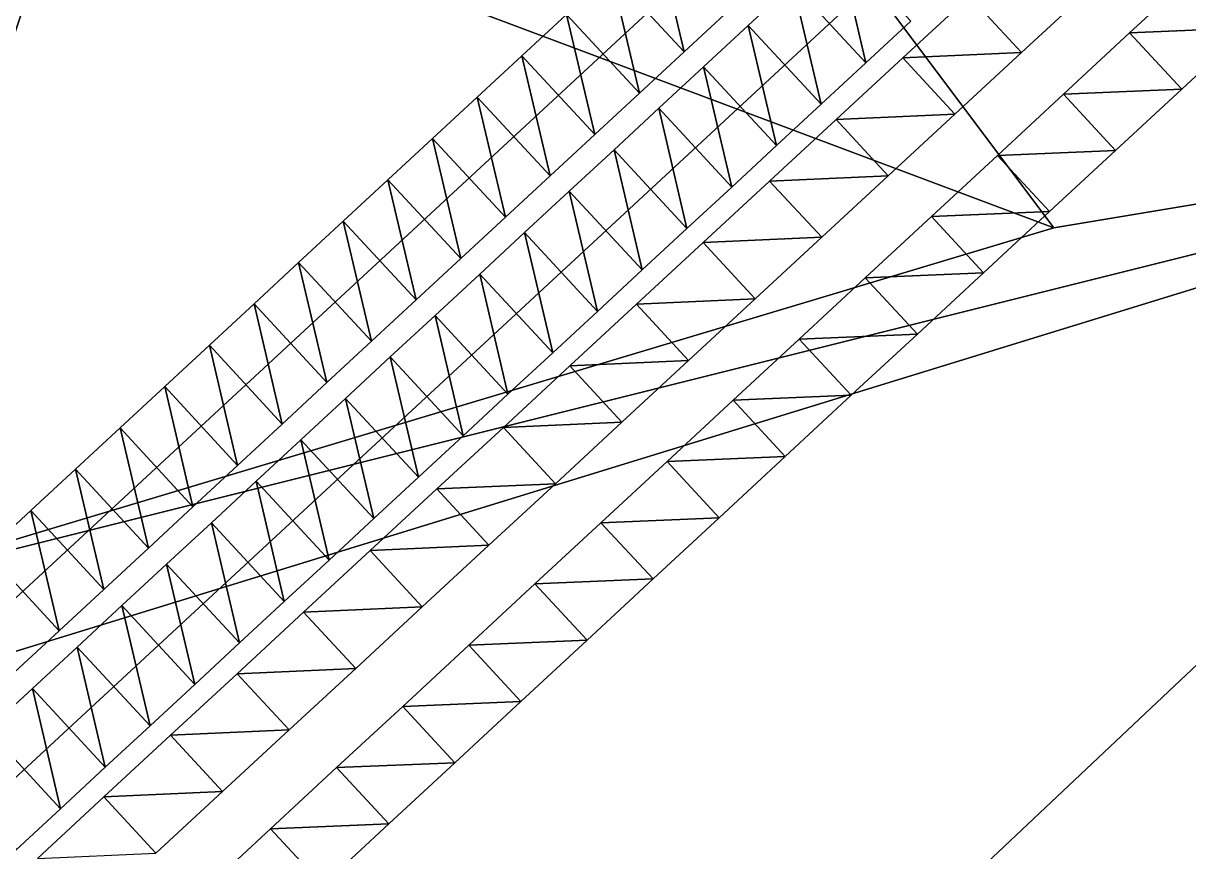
# Model space of a CAD drawing. Header units: metres. Extents: x -1103 to 901, y -902 to 905.
# Drawn here: x -1079.6 to -1041.61, y -574.34 to -547.34 of the extents above; entities that cross this region are included whole.
import ezdxf

# ---------------------------------------------------------------- set-up
doc = ezdxf.new("R2010")
doc.units = ezdxf.units.M
for name, color, linetype in [('OSM_BRIDGES', 6, 'CONTINUOUS'), ('OSM_PLATFORMS', 40, 'CONTINUOUS'), ('OSM_RAIL_AXES', 6, 'CONTINUOUS'), ('OSM_RAIL_SURFACE', 7, 'CONTINUOUS'), ('OSM_TERRAIN', 3, 'CONTINUOUS')]:
    doc.layers.add(name, color=color, linetype=linetype)

msp = doc.modelspace()

# ---------------------------------------------------------------- linework, layer by layer
at = {"layer": 'OSM_BRIDGES'}
for points in [[(-1058.981, -544.351, 11.344), (-1058.059, -548.267, 11.34), (-1060.437, -545.699, 11.34)], [(-1058.981, -544.351, 11.344), (-1056.603, -546.919, 11.344), (-1058.059, -548.267, 11.34)], [(-1053.048, -544.7, 11.366), (-1052.128, -548.619, 11.361), (-1054.507, -546.051, 11.361)], [(-1053.048, -544.7, 11.366), (-1050.67, -547.268, 11.366), (-1052.128, -548.619, 11.361)], [(-1060.437, -545.699, 11.34), (-1059.514, -549.615, 11.336), (-1061.892, -547.047, 11.336)], [(-1060.437, -545.699, 11.34), (-1058.059, -548.267, 11.34), (-1059.514, -549.615, 11.336)], [(-1054.507, -546.051, 12.461), (-1054.507, -546.051, 11.361), (-1055.965, -547.402, 11.355)], [(-1054.507, -546.051, 12.461), (-1055.965, -547.402, 11.355), (-1055.965, -547.402, 12.455)], [(-1054.507, -546.051, 11.361), (-1053.587, -549.97, 11.355), (-1055.965, -547.402, 11.355)], [(-1054.507, -546.051, 11.361), (-1052.128, -548.619, 11.361), (-1053.587, -549.97, 11.355)], [(-1061.892, -547.047, 12.436), (-1061.892, -547.047, 11.336), (-1063.348, -548.394, 11.332)], [(-1061.892, -547.047, 12.436), (-1063.348, -548.394, 11.332), (-1063.348, -548.394, 12.432)], [(-1061.892, -547.047, 11.336), (-1060.97, -550.962, 11.332), (-1063.348, -548.394, 11.332)], [(-1061.892, -547.047, 11.336), (-1059.514, -549.615, 11.336), (-1060.97, -550.962, 11.332)], [(-1056.603, -546.919, 12.444), (-1058.059, -548.267, 12.44), (-1058.059, -548.267, 11.34)], [(-1056.603, -546.919, 12.444), (-1058.059, -548.267, 11.34), (-1056.603, -546.919, 11.344)], [(-1055.965, -547.402, 12.455), (-1055.965, -547.402, 11.355), (-1057.424, -548.753, 11.35)], [(-1055.965, -547.402, 12.455), (-1057.424, -548.753, 11.35), (-1057.424, -548.753, 12.45)], [(-1055.965, -547.402, 11.355), (-1055.046, -551.321, 11.35), (-1057.424, -548.753, 11.35)], [(-1055.965, -547.402, 11.355), (-1053.587, -549.97, 11.355), (-1055.046, -551.321, 11.35)], [(-1050.67, -547.268, 12.466), (-1052.128, -548.619, 12.461), (-1052.128, -548.619, 11.361)], [(-1050.67, -547.268, 12.466), (-1052.128, -548.619, 11.361), (-1050.67, -547.268, 11.366)], [(-1058.059, -548.267, 12.44), (-1059.514, -549.615, 12.436), (-1059.514, -549.615, 11.336)], [(-1058.059, -548.267, 12.44), (-1059.514, -549.615, 11.336), (-1058.059, -548.267, 11.34)], [(-1063.348, -548.394, 12.432), (-1063.348, -548.394, 11.332), (-1064.803, -549.742, 11.328)], [(-1063.348, -548.394, 12.432), (-1064.803, -549.742, 11.328), (-1064.803, -549.742, 12.428)], [(-1063.348, -548.394, 11.332), (-1062.425, -552.31, 11.328), (-1064.803, -549.742, 11.328)], [(-1063.348, -548.394, 11.332), (-1060.97, -550.962, 11.332), (-1062.425, -552.31, 11.328)], [(-1052.128, -548.619, 12.461), (-1053.587, -549.97, 12.455), (-1053.587, -549.97, 11.355)], [(-1052.128, -548.619, 12.461), (-1053.587, -549.97, 11.355), (-1052.128, -548.619, 11.361)], [(-1057.424, -548.753, 12.45), (-1057.424, -548.753, 11.35), (-1058.883, -550.104, 11.345)], [(-1057.424, -548.753, 12.45), (-1058.883, -550.104, 11.345), (-1058.883, -550.104, 12.445)], [(-1057.424, -548.753, 11.35), (-1056.505, -552.672, 11.345), (-1058.883, -550.104, 11.345)], [(-1057.424, -548.753, 11.35), (-1055.046, -551.321, 11.35), (-1056.505, -552.672, 11.345)], [(-1064.803, -549.742, 12.428), (-1064.803, -549.742, 11.328), (-1066.258, -551.09, 11.323)], [(-1064.803, -549.742, 12.428), (-1066.258, -551.09, 11.323), (-1066.258, -551.09, 12.423)], [(-1064.803, -549.742, 11.328), (-1063.881, -553.658, 11.323), (-1066.258, -551.09, 11.323)], [(-1064.803, -549.742, 11.328), (-1062.425, -552.31, 11.328), (-1063.881, -553.658, 11.323)], [(-1059.514, -549.615, 12.436), (-1060.97, -550.962, 12.432), (-1060.97, -550.962, 11.332)], [(-1059.514, -549.615, 12.436), (-1060.97, -550.962, 11.332), (-1059.514, -549.615, 11.336)], [(-1058.883, -550.104, 12.445), (-1058.883, -550.104, 11.345), (-1060.342, -551.455, 11.339)], [(-1058.883, -550.104, 12.445), (-1060.342, -551.455, 11.339), (-1060.342, -551.455, 12.439)], [(-1058.883, -550.104, 11.345), (-1057.964, -554.023, 11.339), (-1060.342, -551.455, 11.339)], [(-1058.883, -550.104, 11.345), (-1056.505, -552.672, 11.345), (-1057.964, -554.023, 11.339)], [(-1053.587, -549.97, 12.455), (-1055.046, -551.321, 12.45), (-1055.046, -551.321, 11.35)], [(-1053.587, -549.97, 12.455), (-1055.046, -551.321, 11.35), (-1053.587, -549.97, 11.355)], [(-1066.258, -551.09, 12.423), (-1066.258, -551.09, 11.323), (-1067.714, -552.437, 11.319)], [(-1066.258, -551.09, 12.423), (-1067.714, -552.437, 11.319), (-1067.714, -552.437, 12.419)], [(-1066.258, -551.09, 11.323), (-1065.336, -555.005, 11.319), (-1067.714, -552.437, 11.319)], [(-1066.258, -551.09, 11.323), (-1063.881, -553.658, 11.323), (-1065.336, -555.005, 11.319)], [(-1060.97, -550.962, 12.432), (-1062.425, -552.31, 12.428), (-1062.425, -552.31, 11.328)], [(-1060.97, -550.962, 12.432), (-1062.425, -552.31, 11.328), (-1060.97, -550.962, 11.332)], [(-1060.342, -551.455, 12.439), (-1060.342, -551.455, 11.339), (-1061.801, -552.806, 11.334)], [(-1060.342, -551.455, 12.439), (-1061.801, -552.806, 11.334), (-1061.801, -552.806, 12.434)], [(-1060.342, -551.455, 11.339), (-1059.423, -555.374, 11.334), (-1061.801, -552.806, 11.334)], [(-1060.342, -551.455, 11.339), (-1057.964, -554.023, 11.339), (-1059.423, -555.374, 11.334)], [(-1055.046, -551.321, 12.45), (-1056.505, -552.672, 12.445), (-1056.505, -552.672, 11.345)], [(-1055.046, -551.321, 12.45), (-1056.505, -552.672, 11.345), (-1055.046, -551.321, 11.35)], [(-1067.714, -552.437, 12.419), (-1067.714, -552.437, 11.319), (-1069.169, -553.785, 11.315)], [(-1067.714, -552.437, 12.419), (-1069.169, -553.785, 11.315), (-1069.169, -553.785, 12.415)], [(-1067.714, -552.437, 11.319), (-1066.791, -556.353, 11.315), (-1069.169, -553.785, 11.315)], [(-1067.714, -552.437, 11.319), (-1065.336, -555.005, 11.319), (-1066.791, -556.353, 11.315)], [(-1062.425, -552.31, 12.428), (-1063.881, -553.658, 12.423), (-1063.881, -553.658, 11.323)], [(-1062.425, -552.31, 12.428), (-1063.881, -553.658, 11.323), (-1062.425, -552.31, 11.328)], [(-1061.801, -552.806, 12.434), (-1061.801, -552.806, 11.334), (-1063.26, -554.157, 11.328)], [(-1061.801, -552.806, 12.434), (-1063.26, -554.157, 11.328), (-1063.26, -554.157, 12.428)], [(-1061.801, -552.806, 11.334), (-1060.881, -556.725, 11.328), (-1063.26, -554.157, 11.328)], [(-1061.801, -552.806, 11.334), (-1059.423, -555.374, 11.334), (-1060.881, -556.725, 11.328)], [(-1056.505, -552.672, 12.445), (-1057.964, -554.023, 12.439), (-1057.964, -554.023, 11.339)], [(-1056.505, -552.672, 12.445), (-1057.964, -554.023, 11.339), (-1056.505, -552.672, 11.345)], [(-1069.169, -553.785, 12.415), (-1069.169, -553.785, 11.315), (-1070.625, -555.133, 11.311)], [(-1069.169, -553.785, 12.415), (-1070.625, -555.133, 11.311), (-1070.625, -555.133, 12.411)], [(-1069.169, -553.785, 11.315), (-1068.247, -557.701, 11.311), (-1070.625, -555.133, 11.311)], [(-1069.169, -553.785, 11.315), (-1066.791, -556.353, 11.315), (-1068.247, -557.701, 11.311)], [(-1063.881, -553.658, 12.423), (-1065.336, -555.005, 12.419), (-1065.336, -555.005, 11.319)], [(-1063.881, -553.658, 12.423), (-1065.336, -555.005, 11.319), (-1063.881, -553.658, 11.323)], [(-1063.26, -554.157, 12.428), (-1063.26, -554.157, 11.328), (-1064.718, -555.508, 11.323)], [(-1063.26, -554.157, 12.428), (-1064.718, -555.508, 11.323), (-1064.718, -555.508, 12.423)], [(-1063.26, -554.157, 11.328), (-1062.34, -558.076, 11.323), (-1064.718, -555.508, 11.323)], [(-1063.26, -554.157, 11.328), (-1060.881, -556.725, 11.328), (-1062.34, -558.076, 11.323)], [(-1057.964, -554.023, 12.439), (-1059.423, -555.374, 12.434), (-1059.423, -555.374, 11.334)], [(-1057.964, -554.023, 12.439), (-1059.423, -555.374, 11.334), (-1057.964, -554.023, 11.339)], [(-1065.336, -555.005, 12.419), (-1066.791, -556.353, 12.415), (-1066.791, -556.353, 11.315)], [(-1065.336, -555.005, 12.419), (-1066.791, -556.353, 11.315), (-1065.336, -555.005, 11.319)], [(-1070.625, -555.133, 12.411), (-1070.625, -555.133, 11.311), (-1072.08, -556.48, 11.307)], [(-1070.625, -555.133, 12.411), (-1072.08, -556.48, 11.307), (-1072.08, -556.48, 12.407)], [(-1070.625, -555.133, 11.311), (-1069.702, -559.048, 11.307), (-1072.08, -556.48, 11.307)], [(-1070.625, -555.133, 11.311), (-1068.247, -557.701, 11.311), (-1069.702, -559.048, 11.307)], [(-1059.423, -555.374, 12.434), (-1060.881, -556.725, 12.428), (-1060.881, -556.725, 11.328)], [(-1059.423, -555.374, 12.434), (-1060.881, -556.725, 11.328), (-1059.423, -555.374, 11.334)], [(-1064.718, -555.508, 12.423), (-1064.718, -555.508, 11.323), (-1066.177, -556.86, 11.318)], [(-1064.718, -555.508, 12.423), (-1066.177, -556.86, 11.318), (-1066.177, -556.86, 12.418)], [(-1064.718, -555.508, 11.323), (-1063.799, -559.427, 11.318), (-1066.177, -556.86, 11.318)], [(-1064.718, -555.508, 11.323), (-1062.34, -558.076, 11.323), (-1063.799, -559.427, 11.318)], [(-1072.08, -556.48, 12.407), (-1072.08, -556.48, 11.307), (-1073.536, -557.828, 11.302)], [(-1072.08, -556.48, 12.407), (-1073.536, -557.828, 11.302), (-1073.536, -557.828, 12.402)], [(-1072.08, -556.48, 11.307), (-1071.158, -560.396, 11.302), (-1073.536, -557.828, 11.302)], [(-1072.08, -556.48, 11.307), (-1069.702, -559.048, 11.307), (-1071.158, -560.396, 11.302)], [(-1066.791, -556.353, 12.415), (-1068.247, -557.701, 12.411), (-1068.247, -557.701, 11.311)], [(-1066.791, -556.353, 12.415), (-1068.247, -557.701, 11.311), (-1066.791, -556.353, 11.315)], [(-1066.177, -556.86, 12.418), (-1066.177, -556.86, 11.318), (-1067.636, -558.211, 11.312)], [(-1066.177, -556.86, 12.418), (-1067.636, -558.211, 11.312), (-1067.636, -558.211, 12.412)], [(-1066.177, -556.86, 11.318), (-1065.258, -560.778, 11.312), (-1067.636, -558.211, 11.312)], [(-1066.177, -556.86, 11.318), (-1063.799, -559.427, 11.318), (-1065.258, -560.778, 11.312)], [(-1060.881, -556.725, 12.428), (-1062.34, -558.076, 12.423), (-1062.34, -558.076, 11.323)], [(-1060.881, -556.725, 12.428), (-1062.34, -558.076, 11.323), (-1060.881, -556.725, 11.328)], [(-1068.247, -557.701, 12.411), (-1069.702, -559.048, 12.407), (-1069.702, -559.048, 11.307)], [(-1068.247, -557.701, 12.411), (-1069.702, -559.048, 11.307), (-1068.247, -557.701, 11.311)], [(-1073.536, -557.828, 12.402), (-1073.536, -557.828, 11.302), (-1074.991, -559.176, 11.298)], [(-1073.536, -557.828, 12.402), (-1074.991, -559.176, 11.298), (-1074.991, -559.176, 12.398)], [(-1073.536, -557.828, 11.302), (-1072.613, -561.744, 11.298), (-1074.991, -559.176, 11.298)], [(-1073.536, -557.828, 11.302), (-1071.158, -560.396, 11.302), (-1072.613, -561.744, 11.298)], [(-1062.34, -558.076, 12.423), (-1063.799, -559.427, 12.418), (-1063.799, -559.427, 11.318)], [(-1062.34, -558.076, 12.423), (-1063.799, -559.427, 11.318), (-1062.34, -558.076, 11.323)], [(-1067.636, -558.211, 12.412), (-1067.636, -558.211, 11.312), (-1069.095, -559.562, 11.307)], [(-1067.636, -558.211, 12.412), (-1069.095, -559.562, 11.307), (-1069.095, -559.562, 12.407)], [(-1067.636, -558.211, 11.312), (-1066.717, -562.13, 11.307), (-1069.095, -559.562, 11.307)], [(-1067.636, -558.211, 11.312), (-1065.258, -560.778, 11.312), (-1066.717, -562.13, 11.307)], [(-1074.991, -559.176, 12.398), (-1074.991, -559.176, 11.298), (-1076.447, -560.523, 11.294)], [(-1074.991, -559.176, 12.398), (-1076.447, -560.523, 11.294), (-1076.447, -560.523, 12.394)], [(-1074.991, -559.176, 11.298), (-1074.069, -563.091, 11.294), (-1076.447, -560.523, 11.294)], [(-1074.991, -559.176, 11.298), (-1072.613, -561.744, 11.298), (-1074.069, -563.091, 11.294)], [(-1069.702, -559.048, 12.407), (-1071.158, -560.396, 12.402), (-1071.158, -560.396, 11.302)], [(-1069.702, -559.048, 12.407), (-1071.158, -560.396, 11.302), (-1069.702, -559.048, 11.307)], [(-1069.095, -559.562, 12.407), (-1069.095, -559.562, 11.307), (-1070.554, -560.913, 11.302)], [(-1069.095, -559.562, 12.407), (-1070.554, -560.913, 11.302), (-1070.554, -560.913, 12.402)], [(-1069.095, -559.562, 11.307), (-1068.176, -563.481, 11.302), (-1070.554, -560.913, 11.302)], [(-1069.095, -559.562, 11.307), (-1066.717, -562.13, 11.307), (-1068.176, -563.481, 11.302)], [(-1063.799, -559.427, 12.418), (-1065.258, -560.778, 12.412), (-1065.258, -560.778, 11.312)], [(-1063.799, -559.427, 12.418), (-1065.258, -560.778, 11.312), (-1063.799, -559.427, 11.318)], [(-1071.158, -560.396, 12.402), (-1072.613, -561.744, 12.398), (-1072.613, -561.744, 11.298)], [(-1071.158, -560.396, 12.402), (-1072.613, -561.744, 11.298), (-1071.158, -560.396, 11.302)], [(-1076.447, -560.523, 12.394), (-1076.447, -560.523, 11.294), (-1077.902, -561.871, 11.29)], [(-1076.447, -560.523, 12.394), (-1077.902, -561.871, 11.29), (-1077.902, -561.871, 12.39)], [(-1076.447, -560.523, 11.294), (-1075.524, -564.439, 11.29), (-1077.902, -561.871, 11.29)], [(-1076.447, -560.523, 11.294), (-1074.069, -563.091, 11.294), (-1075.524, -564.439, 11.29)], [(-1065.258, -560.778, 12.412), (-1066.717, -562.13, 12.407), (-1066.717, -562.13, 11.307)], [(-1065.258, -560.778, 12.412), (-1066.717, -562.13, 11.307), (-1065.258, -560.778, 11.312)], [(-1070.554, -560.913, 12.402), (-1070.554, -560.913, 11.302), (-1072.013, -562.264, 11.296)], [(-1070.554, -560.913, 12.402), (-1072.013, -562.264, 11.296), (-1072.013, -562.264, 12.396)], [(-1070.554, -560.913, 11.302), (-1069.634, -564.832, 11.296), (-1072.013, -562.264, 11.296)], [(-1070.554, -560.913, 11.302), (-1068.176, -563.481, 11.302), (-1069.634, -564.832, 11.296)], [(-1077.902, -561.871, 12.39), (-1077.902, -561.871, 11.29), (-1079.357, -563.219, 11.285)], [(-1077.902, -561.871, 12.39), (-1079.357, -563.219, 11.285), (-1079.357, -563.219, 12.385)], [(-1077.902, -561.871, 11.29), (-1076.979, -565.787, 11.285), (-1079.357, -563.219, 11.285)], [(-1077.902, -561.871, 11.29), (-1075.524, -564.439, 11.29), (-1076.979, -565.787, 11.285)], [(-1072.613, -561.744, 12.398), (-1074.069, -563.091, 12.394), (-1074.069, -563.091, 11.294)], [(-1072.613, -561.744, 12.398), (-1074.069, -563.091, 11.294), (-1072.613, -561.744, 11.298)], [(-1072.013, -562.264, 12.396), (-1072.013, -562.264, 11.296), (-1073.471, -563.615, 11.291)], [(-1072.013, -562.264, 12.396), (-1073.471, -563.615, 11.291), (-1073.471, -563.615, 12.391)], [(-1072.013, -562.264, 11.296), (-1071.093, -566.183, 11.291), (-1073.471, -563.615, 11.291)], [(-1072.013, -562.264, 11.296), (-1069.634, -564.832, 11.296), (-1071.093, -566.183, 11.291)], [(-1066.717, -562.13, 12.407), (-1068.176, -563.481, 12.402), (-1068.176, -563.481, 11.302)], [(-1066.717, -562.13, 12.407), (-1068.176, -563.481, 11.302), (-1066.717, -562.13, 11.307)], [(-1074.069, -563.091, 12.394), (-1075.524, -564.439, 12.39), (-1075.524, -564.439, 11.29)], [(-1074.069, -563.091, 12.394), (-1075.524, -564.439, 11.29), (-1074.069, -563.091, 11.294)], [(-1079.357, -563.219, 12.385), (-1079.357, -563.219, 11.285), (-1080.813, -564.566, 11.281)], [(-1079.357, -563.219, 12.385), (-1080.813, -564.566, 11.281), (-1080.813, -564.566, 12.381)], [(-1079.357, -563.219, 11.285), (-1078.435, -567.134, 11.281), (-1080.813, -564.566, 11.281)], [(-1079.357, -563.219, 11.285), (-1076.979, -565.787, 11.285), (-1078.435, -567.134, 11.281)], [(-1073.471, -563.615, 12.391), (-1073.471, -563.615, 11.291), (-1074.93, -564.966, 11.286)], [(-1073.471, -563.615, 12.391), (-1074.93, -564.966, 11.286), (-1074.93, -564.966, 12.386)], [(-1073.471, -563.615, 11.291), (-1072.552, -567.534, 11.286), (-1074.93, -564.966, 11.286)], [(-1073.471, -563.615, 11.291), (-1071.093, -566.183, 11.291), (-1072.552, -567.534, 11.286)], [(-1068.176, -563.481, 12.402), (-1069.634, -564.832, 12.396), (-1069.634, -564.832, 11.296)], [(-1068.176, -563.481, 12.402), (-1069.634, -564.832, 11.296), (-1068.176, -563.481, 11.302)], [(-1080.813, -564.566, 11.281), (-1078.435, -567.134, 11.281), (-1079.89, -568.482, 11.277)], [(-1075.524, -564.439, 12.39), (-1076.979, -565.787, 12.385), (-1076.979, -565.787, 11.285)], [(-1075.524, -564.439, 12.39), (-1076.979, -565.787, 11.285), (-1075.524, -564.439, 11.29)], [(-1074.93, -564.966, 12.386), (-1074.93, -564.966, 11.286), (-1076.389, -566.317, 11.28)], [(-1074.93, -564.966, 12.386), (-1076.389, -566.317, 11.28), (-1076.389, -566.317, 12.38)], [(-1074.93, -564.966, 11.286), (-1074.011, -568.885, 11.28), (-1076.389, -566.317, 11.28)], [(-1074.93, -564.966, 11.286), (-1072.552, -567.534, 11.286), (-1074.011, -568.885, 11.28)], [(-1069.634, -564.832, 12.396), (-1071.093, -566.183, 12.391), (-1071.093, -566.183, 11.291)], [(-1069.634, -564.832, 12.396), (-1071.093, -566.183, 11.291), (-1069.634, -564.832, 11.296)], [(-1076.979, -565.787, 12.385), (-1078.435, -567.134, 12.381), (-1078.435, -567.134, 11.281)], [(-1076.979, -565.787, 12.385), (-1078.435, -567.134, 11.281), (-1076.979, -565.787, 11.285)], [(-1076.389, -566.317, 12.38), (-1076.389, -566.317, 11.28), (-1077.848, -567.668, 11.275)], [(-1076.389, -566.317, 12.38), (-1077.848, -567.668, 11.275), (-1077.848, -567.668, 12.375)], [(-1076.389, -566.317, 11.28), (-1075.47, -570.236, 11.275), (-1077.848, -567.668, 11.275)], [(-1076.389, -566.317, 11.28), (-1074.011, -568.885, 11.28), (-1075.47, -570.236, 11.275)], [(-1071.093, -566.183, 12.391), (-1072.552, -567.534, 12.386), (-1072.552, -567.534, 11.286)], [(-1071.093, -566.183, 12.391), (-1072.552, -567.534, 11.286), (-1071.093, -566.183, 11.291)], [(-1078.435, -567.134, 12.381), (-1079.89, -568.482, 12.377), (-1079.89, -568.482, 11.277)], [(-1078.435, -567.134, 12.381), (-1079.89, -568.482, 11.277), (-1078.435, -567.134, 11.281)], [(-1072.552, -567.534, 12.386), (-1074.011, -568.885, 12.38), (-1074.011, -568.885, 11.28)], [(-1072.552, -567.534, 12.386), (-1074.011, -568.885, 11.28), (-1072.552, -567.534, 11.286)], [(-1077.848, -567.668, 12.375), (-1077.848, -567.668, 11.275), (-1079.307, -569.019, 11.27)], [(-1077.848, -567.668, 12.375), (-1079.307, -569.019, 11.27), (-1079.307, -569.019, 12.37)], [(-1077.848, -567.668, 11.275), (-1076.928, -571.587, 11.27), (-1079.307, -569.019, 11.27)], [(-1077.848, -567.668, 11.275), (-1075.47, -570.236, 11.275), (-1076.928, -571.587, 11.27)], [(-1079.307, -569.019, 12.37), (-1079.307, -569.019, 11.27), (-1080.766, -570.37, 11.264)], [(-1079.307, -569.019, 12.37), (-1080.766, -570.37, 11.264), (-1080.766, -570.37, 12.364)], [(-1079.307, -569.019, 11.27), (-1078.387, -572.938, 11.264), (-1080.766, -570.37, 11.264)], [(-1079.307, -569.019, 11.27), (-1076.928, -571.587, 11.27), (-1078.387, -572.938, 11.264)], [(-1074.011, -568.885, 12.38), (-1075.47, -570.236, 12.375), (-1075.47, -570.236, 11.275)], [(-1074.011, -568.885, 12.38), (-1075.47, -570.236, 11.275), (-1074.011, -568.885, 11.28)], [(-1075.47, -570.236, 12.375), (-1076.928, -571.587, 12.37), (-1076.928, -571.587, 11.27)], [(-1075.47, -570.236, 12.375), (-1076.928, -571.587, 11.27), (-1075.47, -570.236, 11.275)], [(-1080.766, -570.37, 11.264), (-1078.387, -572.938, 11.264), (-1079.846, -574.289, 11.259)], [(-1076.928, -571.587, 12.37), (-1078.387, -572.938, 12.364), (-1078.387, -572.938, 11.264)], [(-1076.928, -571.587, 12.37), (-1078.387, -572.938, 11.264), (-1076.928, -571.587, 11.27)], [(-1078.387, -572.938, 12.364), (-1079.846, -574.289, 12.359), (-1079.846, -574.289, 11.259)], [(-1078.387, -572.938, 12.364), (-1079.846, -574.289, 11.259), (-1078.387, -572.938, 11.264)]]:
    msp.add_3dface(points, dxfattribs=at)
at = {"layer": 'OSM_PLATFORMS'}
for points in [[(-1039.679, -547.486, 14.622), (-1041.378, -545.652, 14.622), (-1043.533, -547.648, 14.694)], [(-1041.378, -545.652, 13.422), (-1043.533, -547.648, 13.494), (-1043.533, -547.648, 14.694)], [(-1041.378, -545.652, 13.422), (-1043.533, -547.648, 14.694), (-1041.378, -545.652, 14.622)], [(-1048.757, -546.454, 14.844), (-1047.06, -548.289, 14.844), (-1044.89, -546.282, 14.772)], [(-1047.06, -548.289, 13.644), (-1044.89, -546.282, 13.572), (-1044.89, -546.282, 14.772)], [(-1047.06, -548.289, 13.644), (-1044.89, -546.282, 14.772), (-1047.06, -548.289, 14.844)], [(-1050.928, -548.461, 14.908), (-1047.06, -548.289, 14.844), (-1048.757, -546.454, 14.844)], [(-1050.928, -548.461, 13.708), (-1050.928, -548.461, 14.908), (-1048.757, -546.454, 14.844)], [(-1050.928, -548.461, 13.708), (-1048.757, -546.454, 14.844), (-1048.757, -546.454, 13.644)], [(-1039.679, -547.486, 14.622), (-1043.533, -547.648, 14.694), (-1041.834, -549.482, 14.694)], [(-1039.679, -547.486, 13.422), (-1039.679, -547.486, 14.622), (-1041.834, -549.482, 14.694)], [(-1039.679, -547.486, 13.422), (-1041.834, -549.482, 14.694), (-1041.834, -549.482, 13.494)], [(-1041.834, -549.482, 14.694), (-1043.533, -547.648, 14.694), (-1045.687, -549.644, 14.766)], [(-1043.533, -547.648, 13.494), (-1045.687, -549.644, 13.566), (-1045.687, -549.644, 14.766)], [(-1043.533, -547.648, 13.494), (-1045.687, -549.644, 14.766), (-1043.533, -547.648, 14.694)], [(-1053.098, -550.469, 14.931), (-1049.23, -550.297, 14.908), (-1050.928, -548.461, 14.908)], [(-1053.098, -550.469, 13.731), (-1053.098, -550.469, 14.931), (-1050.928, -548.461, 14.908)], [(-1053.098, -550.469, 13.731), (-1050.928, -548.461, 14.908), (-1050.928, -548.461, 13.708)], [(-1050.928, -548.461, 14.908), (-1049.23, -550.297, 14.908), (-1047.06, -548.289, 14.844)], [(-1049.23, -550.297, 13.708), (-1047.06, -548.289, 13.644), (-1047.06, -548.289, 14.844)], [(-1049.23, -550.297, 13.708), (-1047.06, -548.289, 14.844), (-1049.23, -550.297, 14.908)], [(-1043.988, -551.477, 14.766), (-1045.687, -549.644, 14.766), (-1047.841, -551.639, 14.838)], [(-1045.687, -549.644, 13.566), (-1047.841, -551.639, 13.638), (-1047.841, -551.639, 14.838)], [(-1045.687, -549.644, 13.566), (-1047.841, -551.639, 14.838), (-1045.687, -549.644, 14.766)], [(-1041.834, -549.482, 14.694), (-1045.687, -549.644, 14.766), (-1043.988, -551.477, 14.766)], [(-1041.834, -549.482, 13.494), (-1041.834, -549.482, 14.694), (-1043.988, -551.477, 14.766)], [(-1041.834, -549.482, 13.494), (-1043.988, -551.477, 14.766), (-1043.988, -551.477, 13.566)], [(-1055.269, -552.476, 14.834), (-1051.401, -552.304, 14.931), (-1053.098, -550.469, 14.931)], [(-1055.269, -552.476, 13.634), (-1055.269, -552.476, 14.834), (-1053.098, -550.469, 14.931)], [(-1055.269, -552.476, 13.634), (-1053.098, -550.469, 14.931), (-1053.098, -550.469, 13.731)], [(-1053.098, -550.469, 14.931), (-1051.401, -552.304, 14.931), (-1049.23, -550.297, 14.908)], [(-1051.401, -552.304, 13.731), (-1049.23, -550.297, 13.708), (-1049.23, -550.297, 14.908)], [(-1051.401, -552.304, 13.731), (-1049.23, -550.297, 14.908), (-1051.401, -552.304, 14.931)], [(-1046.142, -553.473, 14.838), (-1047.841, -551.639, 14.838), (-1049.996, -553.635, 14.78)], [(-1047.841, -551.639, 13.638), (-1049.996, -553.635, 13.58), (-1049.996, -553.635, 14.78)], [(-1047.841, -551.639, 13.638), (-1049.996, -553.635, 14.78), (-1047.841, -551.639, 14.838)], [(-1043.988, -551.477, 14.766), (-1047.841, -551.639, 14.838), (-1046.142, -553.473, 14.838)], [(-1043.988, -551.477, 13.566), (-1043.988, -551.477, 14.766), (-1046.142, -553.473, 14.838)], [(-1043.988, -551.477, 13.566), (-1046.142, -553.473, 14.838), (-1046.142, -553.473, 13.638)], [(-1055.269, -552.476, 14.834), (-1053.571, -554.311, 14.834), (-1051.401, -552.304, 14.931)], [(-1053.571, -554.311, 13.634), (-1051.401, -552.304, 13.731), (-1051.401, -552.304, 14.931)], [(-1053.571, -554.311, 13.634), (-1051.401, -552.304, 14.931), (-1053.571, -554.311, 14.834)], [(-1057.439, -554.483, 14.723), (-1053.571, -554.311, 14.834), (-1055.269, -552.476, 14.834)], [(-1057.439, -554.483, 13.523), (-1057.439, -554.483, 14.723), (-1055.269, -552.476, 14.834)], [(-1057.439, -554.483, 13.523), (-1055.269, -552.476, 14.834), (-1055.269, -552.476, 13.634)], [(-1046.142, -553.473, 14.838), (-1049.996, -553.635, 14.78), (-1048.297, -555.469, 14.78)], [(-1046.142, -553.473, 13.638), (-1046.142, -553.473, 14.838), (-1048.297, -555.469, 14.78)], [(-1046.142, -553.473, 13.638), (-1048.297, -555.469, 14.78), (-1048.297, -555.469, 13.58)], [(-1048.297, -555.469, 14.78), (-1049.996, -553.635, 14.78), (-1052.15, -555.631, 14.377)], [(-1049.996, -553.635, 13.58), (-1052.15, -555.631, 13.177), (-1052.15, -555.631, 14.377)], [(-1049.996, -553.635, 13.58), (-1052.15, -555.631, 14.377), (-1049.996, -553.635, 14.78)], [(-1057.439, -554.483, 14.723), (-1055.742, -556.319, 14.723), (-1053.571, -554.311, 14.834)], [(-1055.742, -556.319, 13.523), (-1053.571, -554.311, 13.634), (-1053.571, -554.311, 14.834)], [(-1055.742, -556.319, 13.523), (-1053.571, -554.311, 14.834), (-1055.742, -556.319, 14.723)], [(-1059.61, -556.491, 14.613), (-1055.742, -556.319, 14.723), (-1057.439, -554.483, 14.723)], [(-1059.61, -556.491, 13.413), (-1059.61, -556.491, 14.613), (-1057.439, -554.483, 14.723)], [(-1059.61, -556.491, 13.413), (-1057.439, -554.483, 14.723), (-1057.439, -554.483, 13.523)], [(-1048.297, -555.469, 14.78), (-1052.15, -555.631, 14.377), (-1050.451, -557.465, 14.377)], [(-1048.297, -555.469, 13.58), (-1048.297, -555.469, 14.78), (-1050.451, -557.465, 14.377)], [(-1048.297, -555.469, 13.58), (-1050.451, -557.465, 14.377), (-1050.451, -557.465, 13.177)], [(-1050.451, -557.465, 14.377), (-1052.15, -555.631, 14.377), (-1054.305, -557.627, 14.064)], [(-1052.15, -555.631, 13.177), (-1054.305, -557.627, 12.864), (-1054.305, -557.627, 14.064)], [(-1052.15, -555.631, 13.177), (-1054.305, -557.627, 14.064), (-1052.15, -555.631, 14.377)], [(-1061.78, -558.498, 14.217), (-1057.912, -558.326, 14.613), (-1059.61, -556.491, 14.613)], [(-1061.78, -558.498, 13.017), (-1061.78, -558.498, 14.217), (-1059.61, -556.491, 14.613)], [(-1061.78, -558.498, 13.017), (-1059.61, -556.491, 14.613), (-1059.61, -556.491, 13.413)], [(-1059.61, -556.491, 14.613), (-1057.912, -558.326, 14.613), (-1055.742, -556.319, 14.723)], [(-1057.912, -558.326, 13.413), (-1055.742, -556.319, 13.523), (-1055.742, -556.319, 14.723)], [(-1057.912, -558.326, 13.413), (-1055.742, -556.319, 14.723), (-1057.912, -558.326, 14.613)], [(-1052.606, -559.461, 14.064), (-1054.305, -557.627, 14.064), (-1056.459, -559.623, 14)], [(-1054.305, -557.627, 12.864), (-1056.459, -559.623, 12.8), (-1056.459, -559.623, 14)], [(-1054.305, -557.627, 12.864), (-1056.459, -559.623, 14), (-1054.305, -557.627, 14.064)], [(-1050.451, -557.465, 14.377), (-1054.305, -557.627, 14.064), (-1052.606, -559.461, 14.064)], [(-1050.451, -557.465, 13.177), (-1050.451, -557.465, 14.377), (-1052.606, -559.461, 14.064)], [(-1050.451, -557.465, 13.177), (-1052.606, -559.461, 14.064), (-1052.606, -559.461, 12.864)], [(-1063.951, -560.505, 14.045), (-1060.083, -560.333, 14.217), (-1061.78, -558.498, 14.217)], [(-1063.951, -560.505, 12.845), (-1063.951, -560.505, 14.045), (-1061.78, -558.498, 14.217)], [(-1063.951, -560.505, 12.845), (-1061.78, -558.498, 14.217), (-1061.78, -558.498, 13.017)], [(-1061.78, -558.498, 14.217), (-1060.083, -560.333, 14.217), (-1057.912, -558.326, 14.613)], [(-1060.083, -560.333, 13.017), (-1057.912, -558.326, 13.413), (-1057.912, -558.326, 14.613)], [(-1060.083, -560.333, 13.017), (-1057.912, -558.326, 14.613), (-1060.083, -560.333, 14.217)], [(-1054.76, -561.457, 14), (-1056.459, -559.623, 14), (-1058.613, -561.619, 13.993)], [(-1056.459, -559.623, 12.8), (-1058.613, -561.619, 12.793), (-1058.613, -561.619, 13.993)], [(-1056.459, -559.623, 12.8), (-1058.613, -561.619, 13.993), (-1056.459, -559.623, 14)], [(-1052.606, -559.461, 14.064), (-1056.459, -559.623, 14), (-1054.76, -561.457, 14)], [(-1052.606, -559.461, 12.864), (-1052.606, -559.461, 14.064), (-1054.76, -561.457, 14)], [(-1052.606, -559.461, 12.864), (-1054.76, -561.457, 14), (-1054.76, -561.457, 12.8)], [(-1063.951, -560.505, 14.045), (-1062.253, -562.341, 14.045), (-1060.083, -560.333, 14.217)], [(-1062.253, -562.341, 12.845), (-1060.083, -560.333, 13.017), (-1060.083, -560.333, 14.217)], [(-1062.253, -562.341, 12.845), (-1060.083, -560.333, 14.217), (-1062.253, -562.341, 14.045)], [(-1066.121, -562.513, 13.976), (-1062.253, -562.341, 14.045), (-1063.951, -560.505, 14.045)], [(-1066.121, -562.513, 12.776), (-1066.121, -562.513, 13.976), (-1063.951, -560.505, 14.045)], [(-1066.121, -562.513, 12.776), (-1063.951, -560.505, 14.045), (-1063.951, -560.505, 12.845)], [(-1054.76, -561.457, 14), (-1058.613, -561.619, 13.993), (-1056.914, -563.453, 13.993)], [(-1054.76, -561.457, 12.8), (-1054.76, -561.457, 14), (-1056.914, -563.453, 13.993)], [(-1054.76, -561.457, 12.8), (-1056.914, -563.453, 13.993), (-1056.914, -563.453, 12.793)], [(-1056.914, -563.453, 13.993), (-1058.613, -561.619, 13.993), (-1060.768, -563.614, 13.986)], [(-1058.613, -561.619, 12.793), (-1060.768, -563.614, 12.786), (-1060.768, -563.614, 13.986)], [(-1058.613, -561.619, 12.793), (-1060.768, -563.614, 13.986), (-1058.613, -561.619, 13.993)], [(-1068.292, -564.52, 13.969), (-1064.424, -564.348, 13.976), (-1066.121, -562.513, 13.976)], [(-1068.292, -564.52, 12.769), (-1068.292, -564.52, 13.969), (-1066.121, -562.513, 13.976)], [(-1068.292, -564.52, 12.769), (-1066.121, -562.513, 13.976), (-1066.121, -562.513, 12.776)], [(-1066.121, -562.513, 13.976), (-1064.424, -564.348, 13.976), (-1062.253, -562.341, 14.045)], [(-1064.424, -564.348, 12.776), (-1062.253, -562.341, 12.845), (-1062.253, -562.341, 14.045)], [(-1064.424, -564.348, 12.776), (-1062.253, -562.341, 14.045), (-1064.424, -564.348, 13.976)], [(-1056.914, -563.453, 13.993), (-1060.768, -563.614, 13.986), (-1059.069, -565.448, 13.986)], [(-1056.914, -563.453, 12.793), (-1056.914, -563.453, 13.993), (-1059.069, -565.448, 13.986)], [(-1056.914, -563.453, 12.793), (-1059.069, -565.448, 13.986), (-1059.069, -565.448, 12.786)], [(-1059.069, -565.448, 13.986), (-1060.768, -563.614, 13.986), (-1062.922, -565.61, 13.98)], [(-1060.768, -563.614, 12.786), (-1062.922, -565.61, 12.78), (-1062.922, -565.61, 13.98)], [(-1060.768, -563.614, 12.786), (-1062.922, -565.61, 13.98), (-1060.768, -563.614, 13.986)], [(-1070.462, -566.527, 13.962), (-1066.594, -566.355, 13.969), (-1068.292, -564.52, 13.969)], [(-1070.462, -566.527, 12.762), (-1070.462, -566.527, 13.962), (-1068.292, -564.52, 13.969)], [(-1070.462, -566.527, 12.762), (-1068.292, -564.52, 13.969), (-1068.292, -564.52, 12.769)], [(-1068.292, -564.52, 13.969), (-1066.594, -566.355, 13.969), (-1064.424, -564.348, 13.976)], [(-1066.594, -566.355, 12.769), (-1064.424, -564.348, 12.776), (-1064.424, -564.348, 13.976)], [(-1066.594, -566.355, 12.769), (-1064.424, -564.348, 13.976), (-1066.594, -566.355, 13.969)], [(-1061.223, -567.444, 13.98), (-1062.922, -565.61, 13.98), (-1065.076, -567.606, 13.973)], [(-1062.922, -565.61, 12.78), (-1065.076, -567.606, 12.773), (-1065.076, -567.606, 13.973)], [(-1062.922, -565.61, 12.78), (-1065.076, -567.606, 13.973), (-1062.922, -565.61, 13.98)], [(-1059.069, -565.448, 13.986), (-1062.922, -565.61, 13.98), (-1061.223, -567.444, 13.98)], [(-1059.069, -565.448, 12.786), (-1059.069, -565.448, 13.986), (-1061.223, -567.444, 13.98)], [(-1059.069, -565.448, 12.786), (-1061.223, -567.444, 13.98), (-1061.223, -567.444, 12.78)], [(-1070.462, -566.527, 13.962), (-1068.765, -568.363, 13.962), (-1066.594, -566.355, 13.969)], [(-1068.765, -568.363, 12.762), (-1066.594, -566.355, 12.769), (-1066.594, -566.355, 13.969)], [(-1068.765, -568.363, 12.762), (-1066.594, -566.355, 13.969), (-1068.765, -568.363, 13.962)], [(-1072.633, -568.535, 13.955), (-1068.765, -568.363, 13.962), (-1070.462, -566.527, 13.962)], [(-1072.633, -568.535, 12.755), (-1072.633, -568.535, 13.955), (-1070.462, -566.527, 13.962)], [(-1072.633, -568.535, 12.755), (-1070.462, -566.527, 13.962), (-1070.462, -566.527, 12.762)], [(-1063.377, -569.44, 13.973), (-1065.076, -567.606, 13.973), (-1067.231, -569.602, 13.966)], [(-1065.076, -567.606, 12.773), (-1067.231, -569.602, 12.766), (-1067.231, -569.602, 13.966)], [(-1065.076, -567.606, 12.773), (-1067.231, -569.602, 13.966), (-1065.076, -567.606, 13.973)], [(-1061.223, -567.444, 13.98), (-1065.076, -567.606, 13.973), (-1063.377, -569.44, 13.973)], [(-1061.223, -567.444, 12.78), (-1061.223, -567.444, 13.98), (-1063.377, -569.44, 13.973)], [(-1061.223, -567.444, 12.78), (-1063.377, -569.44, 13.973), (-1063.377, -569.44, 12.773)], [(-1072.633, -568.535, 13.955), (-1070.935, -570.37, 13.955), (-1068.765, -568.363, 13.962)], [(-1070.935, -570.37, 12.755), (-1068.765, -568.363, 12.762), (-1068.765, -568.363, 13.962)], [(-1070.935, -570.37, 12.755), (-1068.765, -568.363, 13.962), (-1070.935, -570.37, 13.955)], [(-1074.803, -570.542, 13.948), (-1070.935, -570.37, 13.955), (-1072.633, -568.535, 13.955)], [(-1074.803, -570.542, 12.748), (-1074.803, -570.542, 13.948), (-1072.633, -568.535, 13.955)], [(-1074.803, -570.542, 12.748), (-1072.633, -568.535, 13.955), (-1072.633, -568.535, 12.755)], [(-1063.377, -569.44, 13.973), (-1067.231, -569.602, 13.966), (-1065.532, -571.436, 13.966)], [(-1063.377, -569.44, 12.773), (-1063.377, -569.44, 13.973), (-1065.532, -571.436, 13.966)], [(-1063.377, -569.44, 12.773), (-1065.532, -571.436, 13.966), (-1065.532, -571.436, 12.766)], [(-1065.532, -571.436, 13.966), (-1067.231, -569.602, 13.966), (-1069.385, -571.598, 13.959)], [(-1067.231, -569.602, 12.766), (-1069.385, -571.598, 12.759), (-1069.385, -571.598, 13.959)], [(-1067.231, -569.602, 12.766), (-1069.385, -571.598, 13.959), (-1067.231, -569.602, 13.966)], [(-1076.974, -572.55, 13.942), (-1073.106, -572.378, 13.948), (-1074.803, -570.542, 13.948)], [(-1076.974, -572.55, 12.742), (-1076.974, -572.55, 13.942), (-1074.803, -570.542, 13.948)], [(-1076.974, -572.55, 12.742), (-1074.803, -570.542, 13.948), (-1074.803, -570.542, 12.748)], [(-1074.803, -570.542, 13.948), (-1073.106, -572.378, 13.948), (-1070.935, -570.37, 13.955)], [(-1073.106, -572.378, 12.748), (-1070.935, -570.37, 12.755), (-1070.935, -570.37, 13.955)], [(-1073.106, -572.378, 12.748), (-1070.935, -570.37, 13.955), (-1073.106, -572.378, 13.948)], [(-1065.532, -571.436, 13.966), (-1069.385, -571.598, 13.959), (-1067.686, -573.432, 13.959)], [(-1065.532, -571.436, 12.766), (-1065.532, -571.436, 13.966), (-1067.686, -573.432, 13.959)], [(-1065.532, -571.436, 12.766), (-1067.686, -573.432, 13.959), (-1067.686, -573.432, 12.759)], [(-1067.686, -573.432, 13.959), (-1069.385, -571.598, 13.959), (-1071.54, -573.594, 13.952)], [(-1069.385, -571.598, 12.759), (-1071.54, -573.594, 12.752), (-1071.54, -573.594, 13.952)], [(-1069.385, -571.598, 12.759), (-1071.54, -573.594, 13.952), (-1069.385, -571.598, 13.959)], [(-1079.144, -574.557, 13.935), (-1075.276, -574.385, 13.942), (-1076.974, -572.55, 13.942)], [(-1079.144, -574.557, 12.735), (-1079.144, -574.557, 13.935), (-1076.974, -572.55, 13.942)], [(-1079.144, -574.557, 12.735), (-1076.974, -572.55, 13.942), (-1076.974, -572.55, 12.742)], [(-1076.974, -572.55, 13.942), (-1075.276, -574.385, 13.942), (-1073.106, -572.378, 13.948)], [(-1075.276, -574.385, 12.742), (-1073.106, -572.378, 12.748), (-1073.106, -572.378, 13.948)], [(-1075.276, -574.385, 12.742), (-1073.106, -572.378, 13.948), (-1075.276, -574.385, 13.942)], [(-1069.841, -575.428, 13.952), (-1071.54, -573.594, 13.952), (-1073.694, -575.59, 13.945)], [(-1071.54, -573.594, 12.752), (-1073.694, -575.59, 12.745), (-1073.694, -575.59, 13.945)], [(-1071.54, -573.594, 12.752), (-1073.694, -575.59, 13.945), (-1071.54, -573.594, 13.952)], [(-1067.686, -573.432, 13.959), (-1071.54, -573.594, 13.952), (-1069.841, -575.428, 13.952)], [(-1067.686, -573.432, 12.759), (-1067.686, -573.432, 13.959), (-1069.841, -575.428, 13.952)], [(-1067.686, -573.432, 12.759), (-1069.841, -575.428, 13.952), (-1069.841, -575.428, 12.752)]]:
    msp.add_3dface(points, dxfattribs=at)
at = {"layer": 'OSM_RAIL_AXES'}
for points in [[(-911.593, -410.075, 12.748), (-1002.486, -494.424, 12.485), (-1100, -584.718, 12.205)], [(-908.509, -413.072, 12.872), (-964.329, -464.918, 12.667), (-1100, -590.57, 12.174)]]:
    msp.add_polyline3d(points, dxfattribs=at)
at = {"layer": 'OSM_RAIL_SURFACE'}
for points in [[(-1058.981, -544.351, 12.444), (-1060.437, -545.699, 12.44), (-1058.059, -548.267, 12.44)], [(-1058.981, -544.351, 12.444), (-1058.059, -548.267, 12.44), (-1056.603, -546.919, 12.444)], [(-1053.048, -544.7, 12.466), (-1054.507, -546.051, 12.461), (-1052.128, -548.619, 12.461)], [(-1053.048, -544.7, 12.466), (-1052.128, -548.619, 12.461), (-1050.67, -547.268, 12.466)], [(-1060.437, -545.699, 12.44), (-1061.892, -547.047, 12.436), (-1059.514, -549.615, 12.436)], [(-1060.437, -545.699, 12.44), (-1059.514, -549.615, 12.436), (-1058.059, -548.267, 12.44)], [(-1054.507, -546.051, 12.461), (-1055.965, -547.402, 12.455), (-1053.587, -549.97, 12.455)], [(-1054.507, -546.051, 12.461), (-1053.587, -549.97, 12.455), (-1052.128, -548.619, 12.461)], [(-1061.892, -547.047, 12.436), (-1063.348, -548.394, 12.432), (-1060.97, -550.962, 12.432)], [(-1061.892, -547.047, 12.436), (-1060.97, -550.962, 12.432), (-1059.514, -549.615, 12.436)], [(-1055.965, -547.402, 12.455), (-1057.424, -548.753, 12.45), (-1055.046, -551.321, 12.45)], [(-1055.965, -547.402, 12.455), (-1055.046, -551.321, 12.45), (-1053.587, -549.97, 12.455)], [(-1063.348, -548.394, 12.432), (-1064.803, -549.742, 12.428), (-1062.425, -552.31, 12.428)], [(-1063.348, -548.394, 12.432), (-1062.425, -552.31, 12.428), (-1060.97, -550.962, 12.432)], [(-1057.424, -548.753, 12.45), (-1058.883, -550.104, 12.445), (-1056.505, -552.672, 12.445)], [(-1057.424, -548.753, 12.45), (-1056.505, -552.672, 12.445), (-1055.046, -551.321, 12.45)], [(-1064.803, -549.742, 12.428), (-1066.258, -551.09, 12.423), (-1063.881, -553.658, 12.423)], [(-1064.803, -549.742, 12.428), (-1063.881, -553.658, 12.423), (-1062.425, -552.31, 12.428)], [(-1058.883, -550.104, 12.445), (-1060.342, -551.455, 12.439), (-1057.964, -554.023, 12.439)], [(-1058.883, -550.104, 12.445), (-1057.964, -554.023, 12.439), (-1056.505, -552.672, 12.445)], [(-1066.258, -551.09, 12.423), (-1067.714, -552.437, 12.419), (-1065.336, -555.005, 12.419)], [(-1066.258, -551.09, 12.423), (-1065.336, -555.005, 12.419), (-1063.881, -553.658, 12.423)], [(-1060.342, -551.455, 12.439), (-1061.801, -552.806, 12.434), (-1059.423, -555.374, 12.434)], [(-1060.342, -551.455, 12.439), (-1059.423, -555.374, 12.434), (-1057.964, -554.023, 12.439)], [(-1067.714, -552.437, 12.419), (-1069.169, -553.785, 12.415), (-1066.791, -556.353, 12.415)], [(-1067.714, -552.437, 12.419), (-1066.791, -556.353, 12.415), (-1065.336, -555.005, 12.419)], [(-1061.801, -552.806, 12.434), (-1063.26, -554.157, 12.428), (-1060.881, -556.725, 12.428)], [(-1061.801, -552.806, 12.434), (-1060.881, -556.725, 12.428), (-1059.423, -555.374, 12.434)], [(-1069.169, -553.785, 12.415), (-1070.625, -555.133, 12.411), (-1068.247, -557.701, 12.411)], [(-1069.169, -553.785, 12.415), (-1068.247, -557.701, 12.411), (-1066.791, -556.353, 12.415)], [(-1063.26, -554.157, 12.428), (-1064.718, -555.508, 12.423), (-1062.34, -558.076, 12.423)], [(-1063.26, -554.157, 12.428), (-1062.34, -558.076, 12.423), (-1060.881, -556.725, 12.428)], [(-1070.625, -555.133, 12.411), (-1072.08, -556.48, 12.407), (-1069.702, -559.048, 12.407)], [(-1070.625, -555.133, 12.411), (-1069.702, -559.048, 12.407), (-1068.247, -557.701, 12.411)], [(-1064.718, -555.508, 12.423), (-1066.177, -556.86, 12.418), (-1063.799, -559.427, 12.418)], [(-1064.718, -555.508, 12.423), (-1063.799, -559.427, 12.418), (-1062.34, -558.076, 12.423)], [(-1072.08, -556.48, 12.407), (-1073.536, -557.828, 12.402), (-1071.158, -560.396, 12.402)], [(-1072.08, -556.48, 12.407), (-1071.158, -560.396, 12.402), (-1069.702, -559.048, 12.407)], [(-1066.177, -556.86, 12.418), (-1067.636, -558.211, 12.412), (-1065.258, -560.778, 12.412)], [(-1066.177, -556.86, 12.418), (-1065.258, -560.778, 12.412), (-1063.799, -559.427, 12.418)], [(-1073.536, -557.828, 12.402), (-1074.991, -559.176, 12.398), (-1072.613, -561.744, 12.398)], [(-1073.536, -557.828, 12.402), (-1072.613, -561.744, 12.398), (-1071.158, -560.396, 12.402)], [(-1067.636, -558.211, 12.412), (-1069.095, -559.562, 12.407), (-1066.717, -562.13, 12.407)], [(-1067.636, -558.211, 12.412), (-1066.717, -562.13, 12.407), (-1065.258, -560.778, 12.412)], [(-1074.991, -559.176, 12.398), (-1076.447, -560.523, 12.394), (-1074.069, -563.091, 12.394)], [(-1074.991, -559.176, 12.398), (-1074.069, -563.091, 12.394), (-1072.613, -561.744, 12.398)], [(-1069.095, -559.562, 12.407), (-1070.554, -560.913, 12.402), (-1068.176, -563.481, 12.402)], [(-1069.095, -559.562, 12.407), (-1068.176, -563.481, 12.402), (-1066.717, -562.13, 12.407)], [(-1076.447, -560.523, 12.394), (-1077.902, -561.871, 12.39), (-1075.524, -564.439, 12.39)], [(-1076.447, -560.523, 12.394), (-1075.524, -564.439, 12.39), (-1074.069, -563.091, 12.394)], [(-1070.554, -560.913, 12.402), (-1072.013, -562.264, 12.396), (-1069.634, -564.832, 12.396)], [(-1070.554, -560.913, 12.402), (-1069.634, -564.832, 12.396), (-1068.176, -563.481, 12.402)], [(-1077.902, -561.871, 12.39), (-1079.357, -563.219, 12.385), (-1076.979, -565.787, 12.385)], [(-1077.902, -561.871, 12.39), (-1076.979, -565.787, 12.385), (-1075.524, -564.439, 12.39)], [(-1072.013, -562.264, 12.396), (-1073.471, -563.615, 12.391), (-1071.093, -566.183, 12.391)], [(-1072.013, -562.264, 12.396), (-1071.093, -566.183, 12.391), (-1069.634, -564.832, 12.396)], [(-1079.357, -563.219, 12.385), (-1080.813, -564.566, 12.381), (-1078.435, -567.134, 12.381)], [(-1079.357, -563.219, 12.385), (-1078.435, -567.134, 12.381), (-1076.979, -565.787, 12.385)], [(-1073.471, -563.615, 12.391), (-1074.93, -564.966, 12.386), (-1072.552, -567.534, 12.386)], [(-1073.471, -563.615, 12.391), (-1072.552, -567.534, 12.386), (-1071.093, -566.183, 12.391)], [(-1080.813, -564.566, 12.381), (-1079.89, -568.482, 12.377), (-1078.435, -567.134, 12.381)], [(-1074.93, -564.966, 12.386), (-1076.389, -566.317, 12.38), (-1074.011, -568.885, 12.38)], [(-1074.93, -564.966, 12.386), (-1074.011, -568.885, 12.38), (-1072.552, -567.534, 12.386)], [(-1076.389, -566.317, 12.38), (-1077.848, -567.668, 12.375), (-1075.47, -570.236, 12.375)], [(-1076.389, -566.317, 12.38), (-1075.47, -570.236, 12.375), (-1074.011, -568.885, 12.38)], [(-1077.848, -567.668, 12.375), (-1079.307, -569.019, 12.37), (-1076.928, -571.587, 12.37)], [(-1077.848, -567.668, 12.375), (-1076.928, -571.587, 12.37), (-1075.47, -570.236, 12.375)], [(-1079.307, -569.019, 12.37), (-1080.766, -570.37, 12.364), (-1078.387, -572.938, 12.364)], [(-1079.307, -569.019, 12.37), (-1078.387, -572.938, 12.364), (-1076.928, -571.587, 12.37)], [(-1080.766, -570.37, 12.364), (-1079.846, -574.289, 12.359), (-1078.387, -572.938, 12.364)]]:
    msp.add_3dface(points, dxfattribs=at)
at = {"layer": 'OSM_TERRAIN'}
for points in [[(-1064, -530, 14.353), (-1022, -550, 13.184), (-1022, -518, 14.934)], [(-1046, -554, 13.914), (-1064, -530, 14.353), (-1078, -542, 14.506)], [(-1046, -554, 13.914), (-1022, -550, 13.184), (-1064, -530, 14.353)], [(-1086, -566, 13.215), (-1078, -542, 14.506), (-1090, -542, 14.335)], [(-1086, -566, 13.215), (-1046, -554, 13.914), (-1078, -542, 14.506)], [(-1092, -616, 12.959), (-1022, -550, 13.184), (-1100, -574, 12.99)], [(-1100, -574, 12.99), (-1022, -550, 13.184), (-1086, -566, 13.215)], [(-1036, -632, 13.012), (-1022, -550, 13.184), (-1092, -616, 12.959)], [(-1022, -550, 13.184), (-1046, -554, 13.914), (-1086, -566, 13.215)]]:
    msp.add_3dface(points, dxfattribs=at)

doc.saveas('drawing.dxf')
